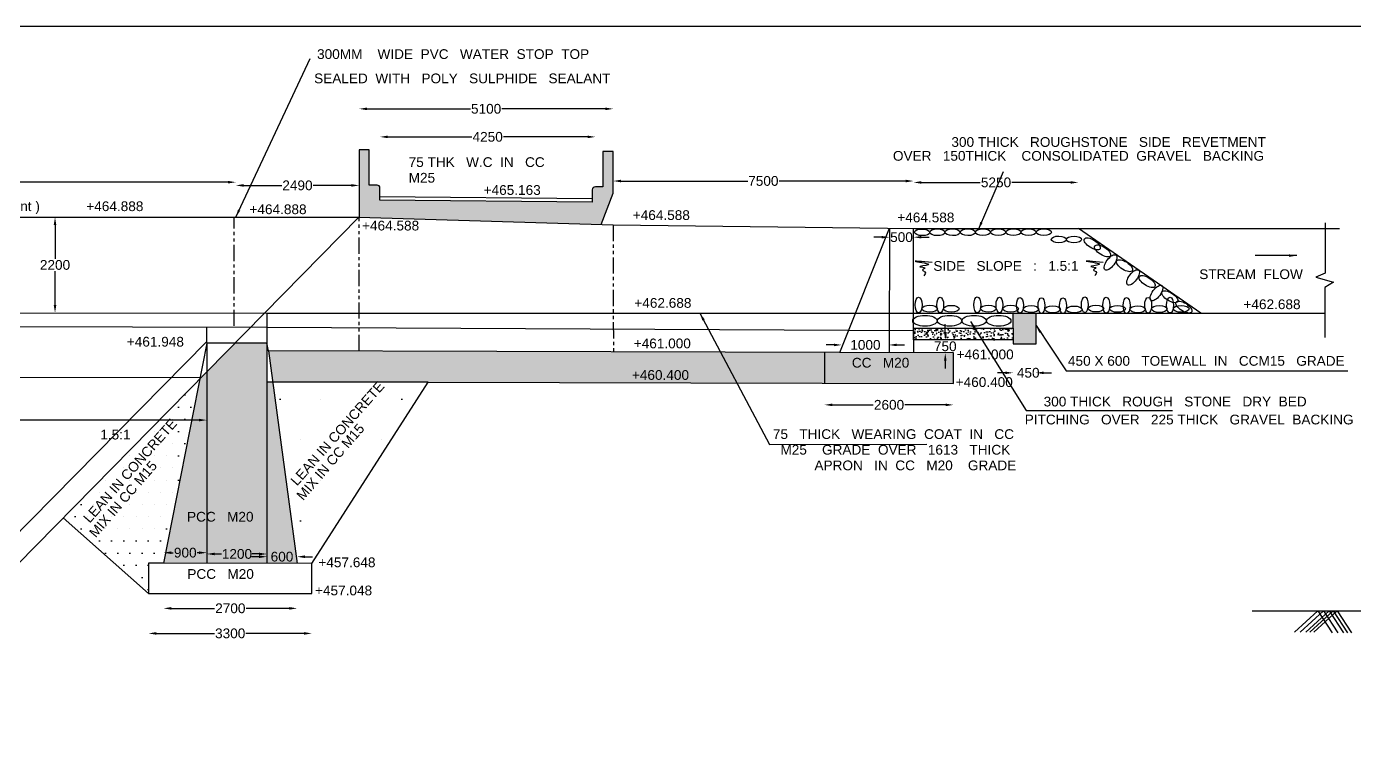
# Model space of a CAD drawing. Header units: inches. Extents: x -10 to 316, y -121 to 110.
# Drawn here: x 161.7 to 264, y 54.8 to 110 of the extents above; entities that cross this region are included whole.
import ezdxf

# ---------------------------------------------------------------- set-up
doc = ezdxf.new("R2010")
doc.units = ezdxf.units.IN
doc.header["$MEASUREMENT"] = 0
doc.linetypes.add('PHANTOM', pattern=[2.5, 1.25, -0.25, 0.25, -0.25, 0.25, -0.25])
doc.layers.add('REF', color=1, linetype='Continuous')
doc.layers.add('TEXT', color=1, linetype='Continuous')
doc.styles.get("Standard").update_dxf_attribs({"font": 'arial.ttf', "height": 0.75})
doc.dimstyles.get("Standard").update_dxf_attribs({"dimtxt": 0.75, "dimasz": 0.6, "dimexe": 0.18, "dimexo": 0.0625, "dimgap": 0.09, "dimtad": 0, "dimtih": 1, "dimtoh": 1, "dimdec": 4, "dimzin": 0, "dimdsep": 46, "dimtxsty": 'Standard', "dimcen": 0.09, "dimse1": 1, "dimse2": 1, "dimadec": 0, "dimazin": 0, "dimtfac": 1, "dimtdec": 4, "dimtofl": 0, "dimtmove": 0, "dimatfit": 3, "dimfxl": 1, "dimtolj": 1, "dimtzin": 0, "dimarcsym": 0})
pattern_1 = [(50, (0, 0), (0.7172602, -0.0627521), [0.075, -0.825]), (355, (0, 0), (-0.1387513, 0.7521921), [0.06, -0.66]), (100.4514, (0.0598, -0.0052), (0.5785094, 0.6894395), [0.0637402, -0.7011421]), (46.1842, (0, 0.2), (1.067241, -0.165519), [0.1125, -1.2375]), (96.6356, (0.0889, 0.1862), (0.9346627, 0.974118), [0.0956103, -1.051713]), (351.1842, (0, 0.2), (0.934662, 0.9741186), [0.09, -0.99]), (21, (0.1, 0.15), (0.596907, -0.4026189), [0.075, -0.825]), (326, (0.1, 0.15), (0.2433153, 0.72515), [0.06, -0.66]), (71.4514, (0.14974, 0.11645), (0.8402226, 0.3225305), [0.0637402, -0.7011421]), (37.5, (0, 0), (0.01215986, 0.33289385), [0, -0.652, 0, -0.67, 0, -0.6625]), (7.5, (0, 0), (0.26306954, 0.3944117), [0, -0.382, 0, -0.637, 0, -0.2525]), (327.5, (-0.223, 0), (0.53382244, -0.02255487), [0, -0.25, 0, -0.78, 0, -1.035]), (317.5, (-0.323, 0), (0.5831862, 0.100105), [0, -0.325, 0, -0.518, 0, -0.735])]

# ---------------------------------------------------------------- blocks, each defined once
blk = doc.blocks.new('*D6')
at = {"color": 0, "lineweight": -2, "transparency": 16777216}
for p, q in [((132, 97.96), (153.15, 97.96)), ((177.24, 97.96), (156.08, 97.96))]:
    blk.add_line(p, q, dxfattribs=at)
at = {"color": 0, "transparency": 16777216}
for points in [[(132, 98.06), (132, 97.86), (131.4, 97.96)], [(177.24, 98.06), (177.24, 97.86), (177.84, 97.96)]]:
    blk.add_solid(points, dxfattribs=at)
at = {"layer": 'Defpoints', "color": 0, "transparency": 16777216}
for p in [(177.84, 97.96), (131.4, 95.32), (177.84, 95.26)]:
    blk.add_point(p, dxfattribs=at)
at = {"color": 0, "transparency": 16777216, "insert": (154.62, 97.96), "char_height": 0.75, "attachment_point": 5}
blk.add_mtext('\\A1;12160', dxfattribs=at)
blk = doc.blocks.new('*D7')
at = {"color": 0, "lineweight": -2, "transparency": 16777216}
for p, q in [((178.44, 97.71), (181.38, 97.71)), ((186.74, 97.71), (183.81, 97.71))]:
    blk.add_line(p, q, dxfattribs=at)
at = {"color": 0, "transparency": 16777216}
for points in [[(178.44, 97.81), (178.44, 97.61), (177.84, 97.71)], [(186.74, 97.81), (186.74, 97.61), (187.34, 97.71)]]:
    blk.add_solid(points, dxfattribs=at)
at = {"layer": 'Defpoints', "color": 0, "transparency": 16777216}
for p in [(187.34, 97.71), (177.84, 95.26), (187.34, 95.26)]:
    blk.add_point(p, dxfattribs=at)
at = {"color": 0, "transparency": 16777216, "insert": (182.59, 97.71), "char_height": 0.75, "attachment_point": 5}
blk.add_mtext('\\A1;2490', dxfattribs=at)
blk = doc.blocks.new('*D8')
at = {"color": 0, "lineweight": -2, "transparency": 16777216}
for p, q in [((189.55, 101.45), (196.02, 101.45)), ((204.94, 101.45), (198.47, 101.45))]:
    blk.add_line(p, q, dxfattribs=at)
at = {"color": 0, "transparency": 16777216}
for points in [[(189.55, 101.55), (189.55, 101.35), (188.95, 101.45)], [(204.94, 101.55), (204.94, 101.35), (205.54, 101.45)]]:
    blk.add_solid(points, dxfattribs=at)
at = {"layer": 'Defpoints', "color": 0, "transparency": 16777216}
for p in [(205.54, 101.45), (188.95, 97.71), (205.54, 97.6)]:
    blk.add_point(p, dxfattribs=at)
at = {"color": 0, "transparency": 16777216, "insert": (197.24, 101.45), "char_height": 0.75, "attachment_point": 5}
blk.add_mtext('\\A1;4250', dxfattribs=at)
blk = doc.blocks.new('*D9')
at = {"color": 0, "lineweight": -2, "transparency": 16777216}
for p, q in [((187.94, 103.61), (195.92, 103.61)), ((206.31, 103.61), (198.33, 103.61))]:
    blk.add_line(p, q, dxfattribs=at)
at = {"color": 0, "transparency": 16777216}
for points in [[(187.94, 103.71), (187.94, 103.51), (187.34, 103.61)], [(206.31, 103.71), (206.31, 103.51), (206.91, 103.61)]]:
    blk.add_solid(points, dxfattribs=at)
at = {"layer": 'Defpoints', "color": 0, "transparency": 16777216}
for p in [(206.91, 103.61), (187.34, 100.46), (206.91, 100.46)]:
    blk.add_point(p, dxfattribs=at)
at = {"color": 0, "transparency": 16777216, "insert": (197.12, 103.61), "char_height": 0.75, "attachment_point": 5}
blk.add_mtext('\\A1;5100', dxfattribs=at)
blk = doc.blocks.new('*D10')
at = {"color": 0, "lineweight": -2, "transparency": 16777216}
for p, q in [((207.5, 98.05), (217.27, 98.05)), ((229.44, 98.05), (219.68, 98.05))]:
    blk.add_line(p, q, dxfattribs=at)
at = {"color": 0, "transparency": 16777216}
for points in [[(207.5, 98.15), (207.5, 97.95), (206.9, 98.05)], [(229.44, 98.15), (229.44, 97.95), (230.04, 98.05)]]:
    blk.add_solid(points, dxfattribs=at)
at = {"layer": 'Defpoints', "color": 0, "transparency": 16777216}
for p in [(230.04, 98.05), (206.9, 94.66), (230.04, 94.4)]:
    blk.add_point(p, dxfattribs=at)
at = {"color": 0, "transparency": 16777216, "insert": (218.47, 98.05), "char_height": 0.75, "attachment_point": 5}
blk.add_mtext('\\A1;7500', dxfattribs=at)
blk = doc.blocks.new('*D11')
at = {"color": 0, "lineweight": -2, "transparency": 16777216}
for p, q in [((230.64, 97.94), (235.18, 97.94)), ((242.13, 97.94), (237.6, 97.94))]:
    blk.add_line(p, q, dxfattribs=at)
at = {"color": 0, "transparency": 16777216}
for points in [[(230.64, 98.04), (230.64, 97.84), (230.04, 97.94)], [(242.13, 98.04), (242.13, 97.84), (242.73, 97.94)]]:
    blk.add_solid(points, dxfattribs=at)
at = {"layer": 'Defpoints', "color": 0, "transparency": 16777216}
for p in [(242.73, 97.94), (230.04, 94.46), (242.73, 94.4)]:
    blk.add_point(p, dxfattribs=at)
at = {"color": 0, "transparency": 16777216, "insert": (236.39, 97.94), "char_height": 0.75, "attachment_point": 5}
blk.add_mtext('\\A1;5250', dxfattribs=at)
blk = doc.blocks.new('*D12')
at = {"color": 0, "lineweight": -2, "transparency": 16777216}
for p, q in [((237.1, 83.27), (236.5, 83.27)), ((240.07, 83.27), (240.67, 83.27))]:
    blk.add_line(p, q, dxfattribs=at)
at = {"color": 0, "transparency": 16777216}
for points in [[(237.1, 83.37), (237.1, 83.17), (237.7, 83.27)], [(240.07, 83.37), (240.07, 83.17), (239.47, 83.27)]]:
    blk.add_solid(points, dxfattribs=at)
at = {"layer": 'Defpoints', "color": 0, "transparency": 16777216}
for p in [(237.7, 85.49), (239.47, 85.49), (239.47, 83.27)]:
    blk.add_point(p, dxfattribs=at)
at = {"color": 0, "transparency": 16777216, "insert": (238.87, 83.27), "char_height": 0.75, "attachment_point": 5}
blk.add_mtext('\\A1;450', dxfattribs=at)
blk = doc.blocks.new('*D13')
at = {"color": 0, "lineweight": -2, "transparency": 16777216}
for p, q in [((223.9, 85.42), (223.3, 85.42)), ((228.75, 85.42), (229.35, 85.42))]:
    blk.add_line(p, q, dxfattribs=at)
at = {"color": 0, "transparency": 16777216}
for points in [[(223.9, 85.52), (223.9, 85.32), (224.5, 85.42)], [(228.75, 85.52), (228.75, 85.32), (228.15, 85.42)]]:
    blk.add_solid(points, dxfattribs=at)
at = {"layer": 'Defpoints', "color": 0, "transparency": 16777216}
for p in [(224.5, 85.17), (228.15, 85.42), (228.15, 85.16)]:
    blk.add_point(p, dxfattribs=at)
at = {"color": 0, "transparency": 16777216, "insert": (226.33, 85.42), "char_height": 0.75, "attachment_point": 5}
blk.add_mtext('\\A1;1000', dxfattribs=at)
blk = doc.blocks.new('*D14')
at = {"color": 0, "lineweight": -2, "transparency": 16777216}
for p, q in [((223.78, 80.8), (226.93, 80.8)), ((232.51, 80.8), (229.36, 80.8))]:
    blk.add_line(p, q, dxfattribs=at)
at = {"color": 0, "transparency": 16777216}
for points in [[(223.78, 80.9), (223.78, 80.7), (223.18, 80.8)], [(232.51, 80.9), (232.51, 80.7), (233.11, 80.8)]]:
    blk.add_solid(points, dxfattribs=at)
at = {"layer": 'Defpoints', "color": 0, "transparency": 16777216}
for p in [(223.18, 82.46), (233.11, 82.44), (233.11, 80.8)]:
    blk.add_point(p, dxfattribs=at)
at = {"color": 0, "transparency": 16777216, "insert": (228.15, 80.8), "char_height": 0.75, "attachment_point": 5}
blk.add_mtext('\\A1;2600', dxfattribs=at)
blk = doc.blocks.new('*D15')
at = {"color": 0, "lineweight": -2, "transparency": 16777216}
for p, q in [((163.92, 94.66), (163.92, 92.05)), ((163.92, 88.49), (163.92, 91.11))]:
    blk.add_line(p, q, dxfattribs=at)
at = {"color": 0, "transparency": 16777216}
for points in [[(163.82, 94.66), (164.02, 94.66), (163.92, 95.26)], [(163.82, 88.49), (164.02, 88.49), (163.92, 87.89)]]:
    blk.add_solid(points, dxfattribs=at)
at = {"layer": 'Defpoints', "color": 0, "transparency": 16777216}
for p in [(163.93, 95.26), (163.92, 87.89), (163.92, 87.89)]:
    blk.add_point(p, dxfattribs=at)
at = {"color": 0, "transparency": 16777216, "insert": (163.92, 91.58), "char_height": 0.75, "attachment_point": 5}
blk.add_mtext('\\A1;2200', dxfattribs=at)
blk = doc.blocks.new('*D30')
at = {"color": 0, "lineweight": -2, "transparency": 16777216}
for p, q in [((172.88, 65.12), (176.2, 65.12)), ((181.96, 65.12), (178.63, 65.12))]:
    blk.add_line(p, q, dxfattribs=at)
at = {"color": 0, "transparency": 16777216}
for points in [[(172.88, 65.22), (172.88, 65.02), (172.28, 65.12)], [(181.96, 65.22), (181.96, 65.02), (182.56, 65.12)]]:
    blk.add_solid(points, dxfattribs=at)
at = {"layer": 'Defpoints', "color": 0, "transparency": 16777216}
for p in [(172.28, 68.61), (182.56, 68.58), (182.56, 65.12)]:
    blk.add_point(p, dxfattribs=at)
at = {"color": 0, "transparency": 16777216, "insert": (177.42, 65.12), "char_height": 0.75, "attachment_point": 5}
blk.add_mtext('\\A1;2700', dxfattribs=at)
blk = doc.blocks.new('*D31')
at = {"color": 0, "lineweight": -2, "transparency": 16777216}
for p, q in [((171.72, 63.19), (176.2, 63.19)), ((183.1, 63.19), (178.62, 63.19))]:
    blk.add_line(p, q, dxfattribs=at)
at = {"color": 0, "transparency": 16777216}
for points in [[(171.72, 63.29), (171.72, 63.09), (171.12, 63.19)], [(183.1, 63.29), (183.1, 63.09), (183.7, 63.19)]]:
    blk.add_solid(points, dxfattribs=at)
at = {"layer": 'Defpoints', "color": 0, "transparency": 16777216}
for p in [(171.12, 66.26), (183.7, 66.26), (183.7, 63.19)]:
    blk.add_point(p, dxfattribs=at)
at = {"color": 0, "transparency": 16777216, "insert": (177.41, 63.19), "char_height": 0.75, "attachment_point": 5}
blk.add_mtext('\\A1;3300', dxfattribs=at)
blk = doc.blocks.new('*D32')
at = {"color": 0, "lineweight": -2, "transparency": 16777216}
for p, q in [((134.29, 79.63), (153.19, 79.63)), ((175.01, 79.63), (156.12, 79.63))]:
    blk.add_line(p, q, dxfattribs=at)
at = {"color": 0, "transparency": 16777216}
for points in [[(134.29, 79.73), (134.29, 79.53), (133.69, 79.63)], [(175.01, 79.73), (175.01, 79.53), (175.61, 79.63)]]:
    blk.add_solid(points, dxfattribs=at)
at = {"layer": 'Defpoints', "color": 0, "transparency": 16777216}
for p in [(133.69, 79.32), (175.61, 79.63), (175.61, 79.33)]:
    blk.add_point(p, dxfattribs=at)
at = {"color": 0, "transparency": 16777216, "insert": (154.65, 79.63), "char_height": 0.75, "attachment_point": 5}
blk.add_mtext('\\A1;11000', dxfattribs=at)
blk = doc.blocks.new('*D39')
at = {"color": 0, "lineweight": -2, "transparency": 16777216}
for p, q in [((172.88, 69.41), (173.03, 69.41)), ((175.02, 69.41), (174.87, 69.41))]:
    blk.add_line(p, q, dxfattribs=at)
at = {"color": 0, "transparency": 16777216}
for points in [[(172.88, 69.51), (172.88, 69.31), (172.28, 69.41)], [(175.02, 69.51), (175.02, 69.31), (175.62, 69.41)]]:
    blk.add_solid(points, dxfattribs=at)
at = {"layer": 'Defpoints', "color": 0, "transparency": 16777216}
for p in [(172.28, 68.61), (175.62, 69.41), (175.62, 68.6)]:
    blk.add_point(p, dxfattribs=at)
at = {"color": 0, "transparency": 16777216, "insert": (173.95, 69.41), "char_height": 0.75, "attachment_point": 5}
blk.add_mtext('\\A1;900', dxfattribs=at)
blk = doc.blocks.new('*D40')
at = {"color": 0, "lineweight": -2, "transparency": 16777216}
for p, q in [((176.21, 69.31), (176.75, 69.31)), ((179.64, 69.31), (179.1, 69.31))]:
    blk.add_line(p, q, dxfattribs=at)
at = {"color": 0, "transparency": 16777216}
for points in [[(176.21, 69.41), (176.21, 69.21), (175.61, 69.31)], [(179.64, 69.41), (179.64, 69.21), (180.24, 69.31)]]:
    blk.add_solid(points, dxfattribs=at)
at = {"layer": 'Defpoints', "color": 0, "transparency": 16777216}
for p in [(175.61, 68.6), (180.24, 69.31), (180.24, 68.6)]:
    blk.add_point(p, dxfattribs=at)
at = {"color": 0, "transparency": 16777216, "insert": (177.93, 69.31), "char_height": 0.75, "attachment_point": 5}
blk.add_mtext('\\A1;1200', dxfattribs=at)
blk = doc.blocks.new('*D41')
at = {"color": 0, "lineweight": -2, "transparency": 16777216}
for p, q in [((179.64, 69.1), (179.04, 69.1)), ((183.16, 69.1), (183.76, 69.1))]:
    blk.add_line(p, q, dxfattribs=at)
at = {"color": 0, "transparency": 16777216}
for points in [[(179.64, 69.2), (179.64, 69), (180.24, 69.1)], [(183.16, 69.2), (183.16, 69), (182.56, 69.1)]]:
    blk.add_solid(points, dxfattribs=at)
at = {"layer": 'Defpoints', "color": 0, "transparency": 16777216}
for p in [(180.24, 68.59), (182.56, 69.1), (182.56, 68.59)]:
    blk.add_point(p, dxfattribs=at)
at = {"color": 0, "transparency": 16777216, "insert": (181.4, 69.1), "char_height": 0.75, "attachment_point": 5}
blk.add_mtext('\\A1;600', dxfattribs=at)
blk = doc.blocks.new('*D102')
at = {"layer": 'Defpoints', "color": 0, "transparency": 16777216}
for p in [(228.18, 93.72), (230.04, 93.72), (230.04, 93.72)]:
    blk.add_point(p, dxfattribs=at)
at = {"layer": 'TEXT', "color": 0, "lineweight": -2, "transparency": 16777216}
for p, q in [((227.58, 93.72), (226.98, 93.72)), ((230.64, 93.72), (231.24, 93.72))]:
    blk.add_line(p, q, dxfattribs=at)
at = {"layer": 'TEXT', "color": 0, "transparency": 16777216}
for points in [[(227.58, 93.82), (227.58, 93.62), (228.18, 93.72)], [(230.64, 93.82), (230.64, 93.62), (230.04, 93.72)]]:
    blk.add_solid(points, dxfattribs=at)
at = {"layer": 'TEXT', "color": 0, "transparency": 16777216, "insert": (229.11, 93.72), "char_height": 0.75, "attachment_point": 5}
blk.add_mtext('\\A1;500', dxfattribs=at)
blk = doc.blocks.new('*D106')
at = {"layer": 'Defpoints', "color": 0, "transparency": 16777216}
for p in [(233.01, 85.82), (232.48, 84.8), (233.01, 84.8)]:
    blk.add_point(p, dxfattribs=at)
at = {"layer": 'TEXT', "color": 0, "lineweight": -2, "transparency": 16777216}
for p, q in [((232.48, 86.42), (232.48, 87.02)), ((232.48, 84.2), (232.48, 83.6))]:
    blk.add_line(p, q, dxfattribs=at)
at = {"layer": 'TEXT', "color": 0, "transparency": 16777216}
for points in [[(232.38, 86.42), (232.58, 86.42), (232.48, 85.82)], [(232.38, 84.2), (232.58, 84.2), (232.48, 84.8)]]:
    blk.add_solid(points, dxfattribs=at)
at = {"layer": 'TEXT', "color": 0, "transparency": 16777216, "insert": (232.48, 85.31), "char_height": 0.75, "attachment_point": 5}
blk.add_mtext('\\A1;750', dxfattribs=at)

msp = doc.modelspace()

# ---------------------------------------------------------------- hatches: boundary and pattern name
at = {"layer": 'REF', "linetype": 'PHANTOM'}
h = msp.add_hatch(dxfattribs=at)
h.set_pattern_fill('DOTS', color=0, scale=50)
h.paths.add_polyline_path([(192.65397, 82.53745), (180.68328, 82.54017), (182.55625, 68.57884), (183.70194, 68.57534)])
h.paths.add_polyline_path([(182.29384, 72.22163), (188.0934, 78.956), (187.21187, 79.71516), (181.4123, 72.98079)], flags=24)
h.paths.add_polyline_path([(182.58422, 74.22857), (189.62467, 82.19853), (188.7522, 82.96925), (181.71175, 74.99929)], flags=9)
h = msp.add_hatch(dxfattribs=at)
h.set_pattern_fill('DOTS', color=0, scale=15)
h.paths.add_polyline_path([(175.07005, 82.79786), (164.54909, 72.09351), (171.12369, 66.26233), (171.12369, 68.61022), (172.28311, 68.61022)])
h.paths.add_polyline_path([(166.32439, 69.35173), (172.12396, 76.0861), (171.24243, 76.84527), (165.44286, 70.1109)], flags=25)
h.paths.add_polyline_path([(166.61477, 71.35867), (173.65522, 79.32863), (172.78275, 80.09935), (165.7423, 72.12939)], flags=24)
at = {"layer": 'TEXT'}
h = msp.add_hatch(dxfattribs=at)
h.set_pattern_fill('AR-CONC', color=0, scale=0.1, style=0)
h.set_pattern_definition(pattern_1)
h.paths.add_polyline_path([(206.91301, 97.11428), (206.91301, 100.31766), (206.09954, 100.31766), (206.09954, 97.59649), (205.53986, 97.59649, 0.364041626), (205.28149, 97.37964), (205.28149, 96.42723), (188.94666, 96.57019), (188.94666, 97.52108, 0.434816951), (188.7289, 97.72414), (188.11151, 97.72414), (188.11151, 100.46148), (187.33593, 100.46148), (187.3422, 95.26055), (205.98722, 94.69189)])
h = msp.add_hatch(dxfattribs=at)
h.set_pattern_fill('AR-CONC', color=0, scale=0.1, style=0)
h.set_pattern_definition(pattern_1)
h.paths.add_polyline_path([(223.18877, 84.83189), (180.35773, 84.96682), (180.68328, 82.54017), (192.65397, 82.53745), (223.18291, 82.46191)])
h.paths.add_polyline_path([(233.11412, 84.80062), (223.18877, 84.83189), (223.18291, 82.46191), (233.11412, 82.43734)])
edge = h.paths.add_edge_path()
edge.add_line((239.47015, 87.87287), (238.2541, 87.87287))
edge.add_ellipse((238.23092, 88.47616), major_axis=(0, 0.60561), ratio=0.437567727, start_angle=174.9818424, end_angle=185.0181576, ccw=False)
edge.add_ellipse((238.23092, 88.47616), major_axis=(0, 0.60561), ratio=0.437567727, start_angle=131.6604699, end_angle=174.9818424)
edge.add_line((238.20774, 87.87287), (237.70256, 87.87287))
edge.add_line((237.70256, 87.87287), (237.70256, 86.72272))
edge.add_line((237.70256, 86.72272), (237.70256, 85.81534))
edge.add_line((237.70256, 85.81534), (237.70256, 85.49364))
edge.add_line((237.70256, 85.49364), (239.47015, 85.49364))
edge.add_line((239.47015, 85.49364), (239.47015, 87.87287))
h = msp.add_hatch(dxfattribs=at)
h.set_pattern_fill('AR-CONC', color=0, scale=0.1, style=0)
h.set_pattern_definition(pattern_1)
h.paths.add_polyline_path([(237.70256, 86.72272), (230.04097, 86.72272), (230.04097, 85.81534), (237.70256, 85.81534)])
h = msp.add_hatch(dxfattribs=at)
h.set_pattern_fill('AR-CONC', color=0, scale=0.1, style=0)
h.set_pattern_definition([(50, (0, 0), (0.7172602, -0.0627521), [0.075, -0.825]), (355, (0, 0), (-0.1387513, 0.752192), [0.06, -0.66]), (100.45144, (0.0598, -0.0052), (0.5785088, 0.68944), [0.0637402, -0.701142]), (46.1842, (0, 0.2), (1.0672413, -0.1655193), [0.1125, -1.2375]), (96.63564, (0.0889, 0.1862), (0.934662, 0.9741186), [0.0956103, -1.051714]), (351.18416, (0, 0.2), (0.934662, 0.9741186), [0.09, -0.99]), (21, (0.1, 0.15), (0.596907, -0.4026189), [0.075, -0.825]), (326, (0.1, 0.15), (0.2433153, 0.72515), [0.06, -0.66]), (71.45144, (0.14974, 0.11645), (0.8402224, 0.3225312), [0.0637402, -0.701142]), (37.5, (0, 0), (0.01215986, 0.33289385), [0, -0.652, 0, -0.67, 0, -0.6625]), (7.5, (0, 0), (0.26306954, 0.3944117), [0, -0.382, 0, -0.637, 0, -0.2525]), (327.5, (-0.223, 0), (0.53382244, -0.02255487), [0, -0.25, 0, -0.78, 0, -1.035]), (317.5, (-0.323, 0), (0.5831862, 0.100105), [0, -0.325, 0, -0.518, 0, -0.735])])
h.paths.add_polyline_path([(175.61085, 83.34809), (175.07005, 82.79786), (172.28311, 68.61022), (175.61658, 68.60004)])
h.paths.add_polyline_path([(180.24141, 85.5466), (177.7717, 85.5466), (175.61085, 83.34809), (175.61658, 68.60004), (180.23756, 68.58592)])
h.paths.add_polyline_path([(180.68328, 82.54017), (180.24072, 82.54027), (180.23756, 68.58592), (182.55625, 68.57884)])
h.paths.add_polyline_path([(172.93509, 69.97658), (174.96459, 69.97658), (174.96459, 68.83572), (172.93509, 68.83572)], flags=24)
h.paths.add_polyline_path([(173.89128, 71.59977), (179.4027, 71.59977), (179.4027, 72.76314), (173.89128, 72.76314)], flags=9)
h.paths.add_polyline_path([(176.65488, 69.88443), (179.19649, 69.88443), (179.19649, 68.74357), (176.65488, 68.74357)], flags=24)
h.paths.add_polyline_path([(180.38011, 69.6736), (182.4137, 69.6736), (182.4137, 68.53274), (180.38011, 68.53274)], flags=9)

# ---------------------------------------------------------------- linework, layer by layer
at = {"color": 0}
for points in [[(315.50158, 109.95313), (-9.87464, 109.95313), (-9.87464, -120.56317), (315.50158, -120.56317)], [(230.04097, 86.72272), (237.70256, 86.72272), (237.70256, 85.81534), (230.04097, 85.81534)]]:
    msp.add_lwpolyline(points, close=True, dxfattribs=at)
msp.add_lwpolyline([(205.98722, 94.69189), (206.91301, 97.11428), (206.91301, 100.31766), (206.09954, 100.31766), (206.09954, 97.59649), (205.53986, 97.59649, 0.364041626), (205.28149, 97.37964), (205.28149, 96.42723), (188.94666, 96.57019), (188.94666, 97.52108, 0.434816951), (188.7289, 97.72414), (188.11151, 97.72414), (188.11151, 100.46148), (187.33593, 100.46148), (187.3422, 95.26123)], format="xyb", dxfattribs=at)
for points in [[(15.41848, 96.31819), (49.20725, 96.31791), (54.71345, 96.31791), (68.13011, 95.26123), (75.45592, 95.26123), (131.39744, 95.26123), (177.84174, 95.26123), (187.31991, 95.26123), (206.90285, 94.66396), (230.13642, 94.39878), (262.83103, 94.39878)], [(188.94666, 96.84681), (205.28149, 96.70672)], [(84.83801, 85.57572), (101.7422, 68.50397), (161.02104, 68.50397), (187.31991, 95.26123)], [(180.24141, 86.79043), (230.04093, 86.53974), (230.04253, 94.39986)], [(224.36733, 84.82817), (228.1731, 94.42119)], [(228.18172, 94.42065), (228.15146, 84.81613)], [(252.16628, 87.87287), (242.73068, 94.39878)], [(261.73227, 94.82876), (261.73227, 90.93908), (261.00866, 90.65212), (262.39054, 90.25157), (261.70259, 89.85103), (261.70259, 85.99256)], [(82.37777, 88.00464), (180.24141, 87.87287)], [(87.06555, 87.00707), (180.24141, 86.79043)], [(180.24141, 87.87287), (180.24141, 85.5466), (175.61, 85.5466), (175.61, 86.8012)], [(180.24141, 87.87287), (261.70259, 87.87287)], [(237.70256, 85.81534), (237.70256, 85.49364), (239.47015, 85.49364), (239.47015, 87.87287)], [(237.70256, 86.72272), (237.70256, 87.87287)], [(230.04093, 86.53974), (230.03548, 84.81032)], [(175.61, 85.68223), (158.66337, 68.50397)], [(175.61, 85.5466), (172.28311, 68.61022), (171.12369, 68.61022), (171.12369, 66.26233), (183.70194, 66.26233), (183.70194, 68.57534), (172.28311, 68.61022)], [(175.61, 85.5466), (175.61658, 68.60004)], [(180.24141, 85.5466), (180.23756, 68.58592)], [(183.70194, 68.57534), (192.65397, 82.53745), (233.11412, 82.43734), (233.11412, 84.80062), (180.35773, 84.96682), (180.24141, 85.5466)], [(180.35773, 84.96682), (182.55625, 68.57884)], [(223.18877, 84.83189), (223.18291, 82.46191)], [(192.65397, 82.53745), (180.24072, 82.54027)], [(171.12369, 66.26233), (164.54909, 72.09351)], [(256.11099, 64.92518), (273.33172, 64.92518), (273.33172, 16.29097), (293.57797, 16.29097), (293.57797, 64.62179), (309.13729, 64.62179)], [(259.3828, 63.28727), (261.17518, 64.92518), (262.28363, 63.22835)], [(259.82168, 63.28727), (261.61406, 64.92518), (262.7225, 63.22835)], [(260.24999, 63.28727), (262.04237, 64.92518), (263.15081, 63.22835)], [(260.56254, 63.28727), (262.35492, 64.92518), (263.46336, 63.22835)], [(260.87771, 63.28727), (262.67009, 64.92518), (263.77854, 63.22835)]]:
    msp.add_lwpolyline(points, dxfattribs=at)
at = {"color": 0, "linetype": 'PHANTOM'}
for points in [[(187.3422, 84.94481), (187.3422, 95.26123)], [(206.90285, 94.66396), (206.92162, 84.88313)]]:
    msp.add_lwpolyline(points, dxfattribs=at)
at = {"color": 0}
for centre, major_axis, ratio in [((230.69961, 94.0952), (0.58576, -0.00387), 0.437567727), ((231.87074, 94.09744), (0.58576, -0.00387), 0.437567727), ((233.04187, 94.09968), (0.58576, -0.00387), 0.437567727), ((234.21301, 94.10193), (0.58576, -0.00387), 0.437567727), ((235.38414, 94.10417), (0.58576, -0.00387), 0.437567727), ((236.55527, 94.10642), (0.58576, -0.00387), 0.437567727), ((237.72641, 94.10866), (0.58576, -0.00387), 0.437567727), ((238.89754, 94.1109), (0.58576, -0.00387), 0.437567727), ((240.06867, 94.11315), (0.58576, -0.00387), 0.437567727), ((241.22314, 93.551), (0.58576, -0.00387), 0.437567727), ((242.39465, 93.54326), (0.58576, -0.00387), 0.437567727), ((243.80102, 93.2081), (0.60054, -0.37863), 0.437567727), ((244.59316, 92.66666), (0.60054, -0.37863), 0.437567727), ((245.20923, 91.77563), (-0.42257, -0.57047), 0.437567727), ((246.29085, 91.52541), (0.60054, -0.37863), 0.437567727), ((246.94552, 90.62096), (-0.42257, -0.57047), 0.437567727), ((248.03042, 90.30619), (0.60054, -0.37863), 0.437567727), ((248.74775, 89.42508), (-0.42257, -0.57047), 0.437567727), ((230.42606, 88.49819), (0, 0.60561), 0.437567727), ((232.08965, 88.49546), (0, 0.60561), 0.437567727), ((234.94508, 88.5083), (0, 0.60561), 0.437567727), ((236.654, 88.49892), (0, 0.60561), 0.437567727), ((238.23092, 88.47616), (0, 0.60561), 0.437567727), ((239.88766, 88.45367), (0, 0.60561), 0.437567727), ((241.54762, 88.44024), (0, 0.60561), 0.437567727), ((243.22612, 88.51366), (0, 0.60561), 0.437567727), ((244.88391, 88.48542), (0, 0.60561), 0.437567727), ((246.44372, 88.45718), (0, 0.60561), 0.437567727), ((248.10667, 88.47992), (0, 0.60561), 0.437567727), ((249.78497, 89.13028), (0.60054, -0.37863), 0.437567727), ((249.79082, 88.48557), (0, 0.60561), 0.437567727), ((231.28609, 88.20851), (0.60445, 0), 0.437567727), ((232.94968, 88.20578), (0.60445, 0), 0.437567727), ((235.80511, 88.21862), (0.60445, 0), 0.437567727), ((237.51403, 88.20924), (0.60445, 0), 0.437567727), ((239.09095, 88.18649), (0.60445, 0), 0.437567727), ((240.74769, 88.16399), (0.60445, 0), 0.437567727), ((242.40765, 88.15056), (0.60445, 0), 0.437567727), ((244.08615, 88.22398), (0.60445, 0), 0.437567727), ((245.74394, 88.19574), (0.60445, 0), 0.437567727), ((247.30375, 88.1675), (0.60445, 0), 0.437567727), ((248.9667, 88.19024), (0.60445, 0), 0.437567727), ((250.65085, 88.19589), (0.60445, 0), 0.437567727), ((250.8584, 88.33858), (0.60054, -0.37863), 0.437567727), ((230.91711, 87.28104), (0.94648, 0), 0.436105032), ((232.81007, 87.28104), (0.94648, 0), 0.436105032), ((234.70303, 87.28104), (0.94648, 0), 0.436105032), ((236.59599, 87.28104), (0.94648, 0), 0.436105032)]:
    msp.add_ellipse(centre, major_axis=major_axis, ratio=ratio, dxfattribs=at)
for points in [[(231.47935, 91.76928), (230.21988, 91.84833), (231.16052, 91.59536), (230.52965, 91.44177), (230.90501, 91.33787), (230.7309, 91.18428), (230.91858, 91.05102), (230.82362, 90.73623)], [(244.65162, 91.78328), (243.39215, 91.86233), (244.33279, 91.60936), (243.70193, 91.45577), (244.07729, 91.35187), (243.90317, 91.19828), (244.09085, 91.06502), (243.9959, 90.75023)]]:
    msp.add_spline(points, degree=3, dxfattribs=at)
at = {"layer": 'REF', "color": 0, "linetype": 'PHANTOM'}
msp.add_lwpolyline([(177.72898, 86.87852), (177.72898, 95.26123)], dxfattribs=at)
at = {"layer": 'TEXT', "color": 0}
msp.add_lwpolyline([(133.69868, 82.92254), (175.09476, 82.92366)], dxfattribs=at)

# ---------------------------------------------------------------- texts
for s, p in [('300MM    WIDE  PVC   WATER  STOP  TOP', (184.10101, 107.45545)), ('SEALED  WITH   POLY   SULPHIDE   SEALANT', (183.8742, 105.58432)), ('300 THICK   ROUGHSTONE   SIDE   REVETMENT', (232.95365, 100.68066)), ('OVER   150THICK    CONSOLIDATED  GRAVEL   BACKING', (228.44958, 99.61303)), ('75 THK   W.C  IN   CC', (191.15442, 99.13129)), ('M25', (191.15442, 97.92648)), ('+465.163', (196.92894, 96.98228)), ('(C/C Exp.joint )', (155.65199, 95.73247)), ('+464.888', (166.32776, 95.73247)), ('+464.888', (178.89513, 95.49825)), ('+464.588', (208.41393, 95.04798)), ('+464.588', (228.78576, 94.86757)), ('+464.588', (187.56422, 94.23948)), ('SIDE   SLOPE   :   1.5:1', (231.56482, 91.12913)), ('STREAM  FLOW', (252.04395, 90.49461)), ('+462.688', (208.53415, 88.28182)), ('+462.688', (255.44539, 88.17803)), ('+461.948', (169.44957, 85.29263)), ('+461.000', (208.48852, 85.15962)), ('+461.000', (233.35066, 84.31295)), ('CC   M20', (225.28564, 83.6742)), ('450 X 600   TOEWALL  IN   CCM15   GRADE', (241.92905, 83.81469)), ('+460.400', (208.34794, 82.72729)), ('+460.400', (233.28391, 82.17934)), ('300 THICK   ROUGH   STONE   DRY  BED', (240.05508, 80.68047)), ('PITCHING   OVER   225 THICK   GRAVEL  BACKING', (238.59992, 79.29453)), ('1.5:1', (167.40562, 78.13475)), ('75   THICK   WEARING  COAT  IN   CC', (219.20457, 78.17262)), ('  M25    GRADE  OVER   1613   THICK', (219.20457, 76.96781)), ('           APRON   IN  CC   M20    GRADE', (219.20457, 75.763)), ('PCC   M20', (174.08517, 71.80646)), ('+457.648', (184.20155, 68.29209)), ('PCC   M20', (174.11073, 67.39413)), ('+457.048', (183.94401, 66.12374))]:
    msp.add_text(s, height=0.75, dxfattribs=at).set_placement(p)
for s, rotation, p in [('LEAN IN CONCRETE', 48.5434724, (182.55767, 74.5109)), ('LEAN IN CONCRETE', 48.5434724, (166.58823, 71.641)), ('    MIX IN CC M15', 49.2653122, (182.26375, 72.50342)), ('    MIX IN CC M15', 49.2653122, (166.2943, 69.63353))]:
    msp.add_text(s, height=0.75, rotation=rotation, dxfattribs=at).set_placement(p)

# ---------------------------------------------------------------- dimensions: what is measured, and where the dimension line sits
at = {"color": 0}
dim = msp.add_linear_dim(base=(206.91301, 103.60702), p1=(187.33593, 100.46148), p2=(206.91301, 100.46148), text='5100', dimstyle='Standard', override={"dimasz": 0.6}, dxfattribs=at)
dim.commit()
dim.dimension.update_dxf_attribs({"geometry": '*D9', "text_midpoint": (197.12447, 103.60702)})
for base, p1, p2, text, picture, middle in [((205.53986, 101.45219), (188.94666, 97.71377), (205.53986, 97.59649), '4250', '*D8', (197.24326, 101.45219)), ((177.84174, 97.95646), (131.39744, 95.32373), (177.84174, 95.26123), '12160', '*D6', (154.61959, 97.95646)), ((187.3422, 97.71377), (177.84174, 95.26123), (187.3422, 95.26055), '2490', '*D7', (182.59197, 97.71377)), ((230.04253, 98.05109), (206.90285, 94.66396), (230.04253, 94.39986), '7500', '*D10', (218.47269, 98.05109)), ((242.73068, 97.93772), (230.04253, 94.46236), (242.73068, 94.39878), '5250', '*D11', (236.38661, 97.93772)), ((228.15256, 85.41642), (224.50482, 85.17475), (228.15256, 85.16326), '1000', '*D13', (226.32869, 85.41642)), ((233.11412, 80.79603), (223.18291, 82.46191), (233.11412, 82.43734), '2600', '*D14', (228.14851, 80.79603)), ((175.61241, 79.62507), (133.68829, 79.31523), (175.61241, 79.33151), '11000', '*D32', (154.65035, 79.62507)), ((175.61658, 69.40615), (172.28311, 68.61022), (175.61658, 68.60004), '900', '*D39', (173.94984, 69.40615)), ((180.23756, 69.314), (175.6138, 68.60005), (180.23756, 68.599), '1200', '*D40', (177.92568, 69.314)), ((182.55625, 69.10317), (180.23756, 68.58592), (182.55625, 68.58592), '600', '*D41', (181.3969, 69.10317)), ((182.55625, 65.1168), (172.28311, 68.61022), (182.55625, 68.57884), '2700', '*D30', (177.41968, 65.1168)), ((183.70194, 63.19148), (171.12369, 66.26233), (183.70194, 66.26233), '3300', '*D31', (177.41281, 63.19148))]:
    dim = msp.add_linear_dim(base=base, p1=p1, p2=p2, text=text, dimstyle='Standard', dxfattribs=at)
    dim.commit()
    dim.dimension.update_dxf_attribs({"geometry": picture, "text_midpoint": middle})
dim = msp.add_linear_dim(base=(163.92076, 87.89485), p1=(163.93068, 95.26123), p2=(163.92076, 87.89485), angle=90, text='2200', dimstyle='Standard', dxfattribs=at)
dim.commit()
dim.dimension.update_dxf_attribs({"geometry": '*D15', "text_midpoint": (163.92076, 91.57804)})
dim = msp.add_linear_dim(base=(239.47015, 83.26789), p1=(237.70256, 85.49364), p2=(239.47015, 85.49364), text='450', dimstyle='Standard', dxfattribs=at)
dim.commit()
dim.dimension.update_dxf_attribs({"geometry": '*D12', "text_midpoint": (238.87015, 83.26789), "dimtype": 160})
at = {"layer": 'TEXT', "color": 0}
dim = msp.add_linear_dim(base=(230.04239, 93.72063), p1=(228.17952, 93.72101), p2=(230.04239, 93.72063), text='500', dimstyle='Standard', dxfattribs=at)
dim.commit()
dim.dimension.update_dxf_attribs({"geometry": '*D102', "text_midpoint": (229.11095, 93.72063)})
dim = msp.add_linear_dim(base=(232.4845, 84.80096), p1=(233.0101, 85.81534), p2=(233.0069, 84.80096), angle=90, text='750', dimstyle='Standard', dxfattribs=at)
dim.commit()
dim.dimension.update_dxf_attribs({"geometry": '*D106', "text_midpoint": (232.4845, 85.30815)})

# ---------------------------------------------------------------- leaders
at = {"color": 0}
for points in [[(177.84174, 95.26123), (183.57406, 107.48748)], [(235.03052, 94.3104), (236.97787, 98.79016)], [(259.55142, 92.30169), (256.34057, 92.30169)], [(213.58437, 87.87287), (218.9322, 77.75872), (231.06082, 77.78486)], [(234.41826, 87.21401), (238.72178, 80.36152), (249.96816, 80.36152)], [(239.47015, 86.91145), (241.79034, 83.41831), (263.47131, 83.41831)]]:
    msp.add_leader(points, dimstyle='Standard', override={"dimgap": 0.09, "dimtad": 0}, dxfattribs=at)

doc.saveas('drawing.dxf')
